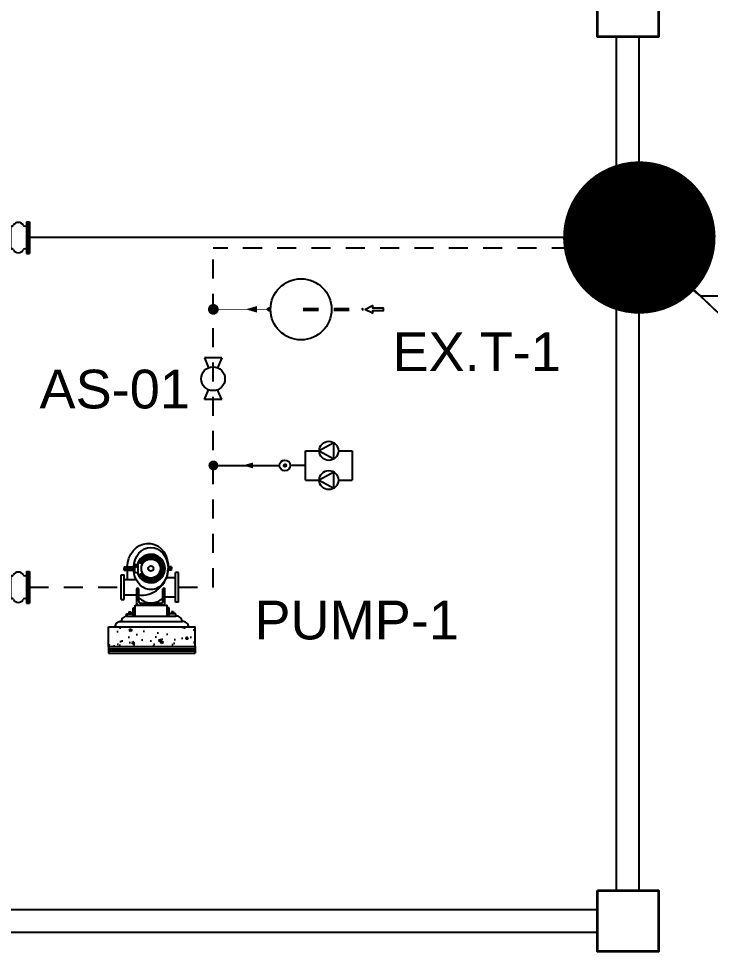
# Model space of a CAD drawing. Header units: millimetres. Extents: x 5 to 430, y 3 to 339.
# Drawn here: x 278.74 to 283.28, y 103.72 to 109.84 of the extents above; entities that cross this region are included whole.
import ezdxf
from ezdxf import colors
from ezdxf.entities.mleader import LeaderData, LeaderLine
from ezdxf.math import Vec2, Vec3

# ---------------------------------------------------------------- set-up
doc = ezdxf.new("R2010")
doc.units = ezdxf.units.MM
doc.header["$MEASUREMENT"] = 0
for name, pattern in [('DASHED2', [0.375, 0.25, -0.125]), ('HIDDEN', [0.375, 0.25, -0.125]), ('HIDDEN2', [0.1875, 0.125, -0.0625])]:
    doc.linetypes.add(name, pattern=pattern)
for name, color, linetype in [('12- EQUIPMENT PIPING', 7, 'Continuous'), ('16-AC-CH.WT PIPING (R)', 3, 'HIDDEN'), ('fcu line', 7, 'Continuous'), ('fcu return', 7, 'Continuous'), ('Legends', 7, 'Continuous'), ('LOGO', 1, 'Continuous'), ('M-EQBMNT', 21, 'Continuous'), ('pump', 42, 'Continuous')]:
    doc.layers.add(name, color=color, linetype=linetype)
doc.styles.get("Standard").update_dxf_attribs({"font": 'arial.ttf'})

# ---------------------------------------------------------------- blocks, each defined once
blk = doc.blocks.new('A$C5C4829BB')
at = {"layer": '12- EQUIPMENT PIPING'}
for p, q in [((-0.1038958754467103, 0), (-0.1038958754467103, -0.0103895875422495)), ((0.1038958754467103, 0), (-0.1038958754467103, 0)), ((0.1038958754467103, 0), (0.1038958754467103, -0.0103895875422495)), ((-0.1038958754467103, -0.0103895875422495), (-0.1038958754467103, -0.02077917508455585)), ((0.1038958754467103, -0.0103895875422495), (-0.1038958754467103, -0.0103895875422495)), ((0.1038958754467103, -0.0103895875422495), (-0.1038958754467103, -0.0103895875422495)), ((0.1038958754467103, -0.02077917508455585), (-0.1038958754467103, -0.02077917508455585)), ((0.1038958754467103, -0.0103895875422495), (0.1038958754467103, -0.02077917508455585)), ((-0.08075116482172007, -0.1284244311342491), (-0.08075116482172007, -0.1228285927192587)), ((-0.08075116482172007, -0.1228285927192587), (0.08075116406985217, -0.1228285927192587)), ((-0.08075116482172007, -0.1284244311342491), (0.08075116406985217, -0.1284244311342491)), ((0.08075116406985217, -0.1284244311342491), (0.08075116406985217, -0.1228285927192587)), ((-0.1038958754467103, -0.2308128673965939), (-0.1038958754467103, -0.2412024549388434)), ((0.1038958754467103, -0.2308128673965939), (-0.1038958754467103, -0.2308128673965939)), ((-0.1038958754467103, -0.2412024549388434), (-0.1038958754467103, -0.2515920424811497)), ((0.1038958754467103, -0.2412024549388434), (-0.1038958754467103, -0.2412024549388434)), ((0.1038958754467103, -0.2412024549388434), (-0.1038958754467103, -0.2412024549388434)), ((0.1038958754467103, -0.2308128673965939), (0.1038958754467103, -0.2412024549388434)), ((0.1038958754467103, -0.2412024549388434), (0.1038958754467103, -0.2515920424811497)), ((0.1038958754467103, -0.2515920424811497), (-0.1038958754467103, -0.2515920424811497))]:
    blk.add_line(p, q, dxfattribs=at)
for centre, radius, start, end in [((-0.06201869852560549, -0.07328759809053054), 0.03746493086500131, 120.0000093042509, 239.9999906957492), ((-0.08654280721657415, -0.03081059532064501), 0.01158328689740325, 300.0000093042509, 59.99999069574915), ((0.08654280646459256, -0.03081059532064501), 0.01158328689740325, 120.0000093042509, 239.9999906957492), ((0.0620186977736239, -0.07328759809053054), 0.03746493086500131, 300.0000093042509, 59.99999069574915), ((-0.08884288183907074, -0.1179704574288962), 0.0146706116067447, 340.6615617593065, 56.52592634367843), ((0.08884288108708915, -0.1179704574288962), 0.01467061160701764, 123.4740736563216, 199.3384382406935), ((-0.06201869852560549, -0.1783044448547457), 0.03746493086500131, 120.0000093042509, 239.9999906957492), ((-0.08899827044649555, -0.1334725630446769), 0.01488069832685072, 303.6566647416033, 19.83059887173343), ((0.08899826894247553, -0.1334725630446769), 0.01488069832685621, 160.1694011282666, 236.3433352584012), ((0.0620186977736239, -0.1783044448547457), 0.03746493086500131, 300.0000093042509, 59.99999069574915), ((-0.08654280721657415, -0.2207814476246313), 0.01158328689740325, 300.0000093042509, 59.99999069574915), ((0.08654280646459256, -0.2207814476246313), 0.01158328689740325, 120.0000093042509, 239.9999906957492)]:
    blk.add_arc(centre, radius, start, end, dxfattribs=at)
blk = doc.blocks.new('A$C7569006E')
at = {"layer": '12- EQUIPMENT PIPING', "linetype": 'HIDDEN'}
for points in [[(-1.449999999999989, -0.6499999999999773), (-1.399999999999977, -0.6499999999999773), (-1.399999999999977, 0.05000000000001137), (-1.449999999999989, 0.05000000000001137)], [(1.400000000000034, -0.6499999999999773), (1.450000000000045, -0.6499999999999773), (1.450000000000045, 0.05000000000001137), (1.400000000000034, 0.05000000000001137)]]:
    blk.add_lwpolyline(points, close=True, dxfattribs=at)
for points in [[(1.222252004919596, -0.6000000000000227), (1.400000000000034, -0.6000000000000227), (1.400000000000034, 0), (-1.399999999999977, 0), (-1.399999999999977, -0.6000000000000227), (-1.222252004919596, -0.6000000000000227)], [(-1.072252004919619, -0.6000000000000227), (1.072252004919619, -0.6000000000000227)]]:
    blk.add_lwpolyline(points, dxfattribs=at)
at = {"layer": '12- EQUIPMENT PIPING', "linetype": 'Continuous'}
for points in [[(-1.072252004919619, -0.6000000000000227), (-1.072252004919619, -0.9000000000000341), (-1.222252004919596, -0.9000000000000341), (-1.222252004919596, -0.6000000000000227)], [(1.072252004919619, -0.6000000000000227), (1.072252004919619, -0.9000000000000341), (1.222252004919596, -0.9000000000000341), (1.222252004919596, -0.6000000000000227)]]:
    blk.add_lwpolyline(points, dxfattribs=at)
for centre, start, end in [((-1.147252004919608, -0.6646153615139383), 40.74615343433058, 139.2538465656832), ((1.147252004919608, -0.6646153615139383), 40.7461534343168, 139.2538465656694)]:
    blk.add_arc(centre, 0.09899568143900164, start, end, dxfattribs=at)
for p in [(-1.147252004919608, -0.9000000000000341), (1.147252004919608, -0.9000000000000341)]:
    blk.add_blockref('A$C5C4829BB', p, dxfattribs=at)
blk = doc.blocks.new('A$C3DE42100')
at = {"layer": '12- EQUIPMENT PIPING', "linetype": 'Continuous'}
blk.add_blockref('A$C7569006E', (-4.650000000023226, -1.389610412457728), dxfattribs=at)
blk = doc.blocks.new('_Dot')
at = {"color": 0, "linetype": 'ByBlock', "lineweight": -2}
blk.add_line((-0.5, 0), (-1, 0), dxfattribs=at)
at = {"color": 0, "linetype": 'ByBlock', "const_width": 0.5}
blk.add_lwpolyline([(-0.25, 0, 1), (0.25, 0, 1)], format="xyb", close=True, dxfattribs=at)
blk = doc.blocks.new('A$C67063F75')
at = {"layer": 'M-EQBMNT'}
h = blk.add_hatch(dxfattribs=at)
h.set_pattern_fill('AR-CONC', scale=0.18, style=0)
h.set_pattern_definition([(130, (20.00642729189713, 97.58547485177404), (-1.291068328681356, -0.1129538429686713), [0.135, -1.485]), (185, (20.00642729189713, 97.58547485177404), (0.2497524005034, 1.353945840660021), [0.108, -1.188]), (79.5486, (19.89883826801088, 97.57606203970501), (-1.041316887085239, 1.240991175709716), [0.1147323419999995, -1.262055801599994]), (133.8158, (20.00642729189713, 97.94547485187648), (-1.921033887526159, -0.2979342257922326), [0.2025, -2.227499999999998]), (83.3644, (19.84634115092922, 97.92064689937979), (-1.682392869987666, 1.753412167620794), [0.1720985183999983, -1.893083399999975]), (188.8158, (20.00642729189713, 97.94547485187648), (-1.682391501240528, 1.753413481665583), [0.1619999999999988, -1.781999999999991]), (159, (19.82642729196232, 97.85547485179268), (-1.074432693813231, -0.7247140031976099), [0.135, -1.485]), (214, (19.82642729196232, 97.85547485179268), (-0.4379675974588472, 1.305270081084335), [0.108, -1.188]), (108.5486, (19.73689127259422, 97.79508196096869), (-1.512400731446681, 0.5805548940779142), [0.1147323419999986, -1.262055801599985]), (142.5, (20.00642729189713, 97.58547485177404), (-0.0218877395711232, 0.5992089368963607), [0, -1.173600000000001, 0, -1.206, 0, -1.1925]), (172.5, (20.00642729189713, 97.58547485177404), (-0.4735251673958675, 0.7099410813882486), [0, -0.6875999999999999, 0, -1.146599999999999, 0, -0.4544999999999998]), (212.5, (20.4078272919869, 97.58547485177404), (-0.9608803851103364, -0.0405987691218839), [0, -0.4499999999999977, 0, -1.403999999999991, 0, -1.862999999999984]), (222.5, (20.58782729192171, 97.58547485177404), (-1.049735104816295, 0.1801889681981716), [0, -0.585, 0, -0.9324, 0, -1.322999999999999])])
h.paths.add_polyline_path([(0.1328336439328268, -0.9415066034998744), (-4.051640149787999, -0.9415066034998744), (-4.051640149787999, 0), (0.1328336439328268, 0)])
at = {"layer": 'M-EQBMNT', "color": 7}
for p, q in [((-2.566161139053292, 3.161058719968423), (-2.410588335595093, 3.071238719974644)), ((-2.521625584806315, 3.224662083084695), (-2.384013360948301, 3.109191716881468)), ((-2.4975981839234, 3.253296824404968), (-2.359985960181802, 3.137826458201743)), ((-2.442694616620428, 3.308200391707941), (-2.327224250417201, 3.170588167966343)), ((-2.414059875300155, 3.332227792474442), (-2.298589509096927, 3.194615568732841)), ((-2.350456512183882, 3.376763346837833), (-2.260636512190103, 3.221190543263219)), ((-2.318084482685662, 3.395453346893191), (-2.228264482691884, 3.239880543318577)), ((-2.247713879682123, 3.428267697920091), (-2.186273381114006, 3.259461315465159)), ((-2.212588169495575, 3.441052410867996), (-2.151147670927457, 3.27224602852948)), ((-2.137588501791469, 3.461148511269129), (-2.106394343194551, 3.284237646497786)), ((-2.100776388077065, 3.467639480135403), (-2.069582229363732, 3.290728615364058)), ((-2.023426482686772, 3.47440672002267), (-2.023426482686772, 3.294766720035113)), ((-1.986046482692472, 3.47440672002267), (-1.986046482692472, 3.294766720035113)), ((-1.90869657730218, 3.467639480135403), (-1.939890735899098, 3.290728615364058)), ((-1.87188446347136, 3.461148511269129), (-1.903078622068278, 3.284237646497786)), ((-1.796884795767255, 3.441052410867996), (-1.858325294335372, 3.27224602852948)), ((-1.761759085580706, 3.428267697920091), (-1.823199584148824, 3.259461315465159)), ((-1.691388482693582, 3.395453346893191), (-1.781208482687361, 3.239880543318577)), ((-1.659016453078947, 3.376763346837833), (-1.748836453072726, 3.221190543263219)), ((-1.595413089962676, 3.332227792474442), (-1.710883456165902, 3.194615568732841)), ((-1.566778348642401, 3.308200391707941), (-1.682248714845627, 3.170588167966343)), ((-1.511874781339429, 3.253296824404968), (-1.649487005081027, 3.137826458201743)), ((-1.487847380572929, 3.224662083084695), (-1.625459604314528, 3.109191716881468)), ((-1.443311826209537, 3.161058719968423), (-1.598884629784151, 3.071238719974644)), ((-3.282650882727466, 2.899713690392673), (-2.883807783713564, 2.899713690392673)), ((-3.282650882727466, 2.899713690392673), (-3.282650882727466, 2.815338690415956)), ((-3.282650882727466, 2.730963690439239), (-3.282650882727466, 2.815338690415956)), ((-3.282650882727466, 2.815338690415956), (-2.877319049090147, 2.815338690415956)), ((-3.282650882727466, 2.730963690439239), (-2.864949359325692, 2.730963690439239)), ((-3.142025882727466, 2.730963690439239), (-3.142025882727466, 2.290338690392673)), ((-2.790575882769189, 2.954763690358959), (-2.790575882769189, 2.675913690356537)), ((-2.734325882745905, 3.011013690382242), (-2.632550882757641, 3.011013690382242)), ((-2.632550882757641, 3.082808378501795), (-2.632550882757641, 2.547869002330116)), ((-2.58485113910865, 3.128686690353788), (-2.429278335534036, 3.038866690360009)), ((-1.424621826154179, 3.128686690353788), (-1.580194629728794, 3.038866690360009)), ((-1.391807475127279, 3.058316087466664), (-1.560613857582211, 2.996875588898546)), ((-1.379022762179374, 3.023190377280116), (-1.547829144517891, 2.961749878711998)), ((-1.358926661778241, 2.948190709576009), (-1.535837526549585, 2.916996550979091)), ((-1.358926661778241, 2.682486671255901), (-1.535837526549585, 2.713680829852819)), ((-1.352435692911967, 2.91137859574519), (-1.529346557683311, 2.880184437148272)), ((-1.352435692911967, 2.719298784970305), (-1.529346557683311, 2.750492943683639)), ((-1.3456684530247, 2.834028690354898), (-1.525308453012257, 2.834028690354898)), ((-1.3456684530247, 2.796648690360598), (-1.525308453012257, 2.796648690360598)), ((-1.012269823579117, 2.899713690392673), (-1.176384655293077, 2.899713690392673)), ((-1.012269823579117, 2.730963690439239), (-1.176384655293077, 2.730963690439239)), ((-1.012269823579117, 2.815338690415956), (-1.173510353197343, 2.815338690415956)), ((-1.012269823579117, 2.899713690392673), (-1.012269823579117, 2.815338690415956)), ((-1.012269823579117, 2.899713690392673), (-1.012269823579117, 2.815338690415956)), ((-1.012269823579117, 2.730963690439239), (-1.012269823579117, 2.815338690415956)), ((-1.012269823579117, 2.730963690439239), (-1.012269823579117, 2.815338690415956)), ((-3.427926544449292, 1.320026190369389), (-3.427926544449292, 2.510651190415956)), ((-3.427926544449292, 2.510651190415956), (-3.297051544417627, 2.510651190415956)), ((-3.297051544417627, 1.320026190369389), (-3.297051544417627, 2.510651190415956)), ((-3.297051544417627, 2.290338690392673), (-2.716253421036526, 2.290338690392673)), ((-2.734325882745905, 2.619663690449669), (-2.632550882757641, 2.619663690449669)), ((-2.58485113910865, 2.501990690361708), (-2.429278335534036, 2.591810690355487)), ((-2.566161139053292, 2.469618660863488), (-2.410588335595093, 2.559438660857267)), ((-2.521625584806315, 2.406015297747217), (-2.384013360948301, 2.521485663950443)), ((-2.4975981839234, 2.377380556426942), (-2.359985960181802, 2.492850922630168)), ((-2.442694616620428, 2.32247698912397), (-2.327224250417201, 2.460089212865568)), ((-2.414059875300155, 2.298449588241055), (-2.298589509096927, 2.436061812099069)), ((-2.350456512183882, 2.253914033994078), (-2.260636512190103, 2.409486837452277)), ((-2.318084482685662, 2.23522403393872), (-2.228264482691884, 2.390796837513335)), ((-2.247713879682123, 2.20240968291182), (-2.186273381114006, 2.371216065250337)), ((-2.212588169495575, 2.189624969963915), (-2.151147670927457, 2.358431352302432)), ((-2.137588501791469, 2.169528869562782), (-2.106394343194551, 2.346439734334126)), ((-2.100776388077065, 2.163037900696508), (-2.069582229363732, 2.339948765467852)), ((-2.023426482686772, 2.156270660809241), (-2.023426482686772, 2.335910660796798)), ((-1.986046482692472, 2.156270660809241), (-1.986046482692472, 2.335910660796798)), ((-1.90869657730218, 2.163037900696508), (-1.939890735899098, 2.339948765467852)), ((-1.87188446347136, 2.169528869562782), (-1.903078622068278, 2.346439734334126)), ((-1.796884795767255, 2.189624969963915), (-1.858325294335372, 2.358431352302432)), ((-1.761759085580706, 2.20240968291182), (-1.823199584148824, 2.371216065250337)), ((-1.691388482693582, 2.23522403393872), (-1.781208482687361, 2.390796837513335)), ((-1.659016453078947, 2.253914033994078), (-1.748836453072726, 2.409486837452277)), ((-1.595413089962676, 2.298449588241055), (-1.710883456165902, 2.436061812099069)), ((-1.566778348642401, 2.32247698912397), (-1.682248714845627, 2.460089212865568)), ((-1.511874781339429, 2.377380556426942), (-1.649487005081027, 2.492850922630168)), ((-1.487847380572929, 2.406015297747217), (-1.625459604314528, 2.521485663950443)), ((-1.443311826209537, 2.469618660863488), (-1.598884629784151, 2.559438660857267)), ((-1.424621826154179, 2.501990690361708), (-1.580194629728794, 2.591810690355487)), ((-1.391807475127279, 2.572361293365247), (-1.560613857582211, 2.633801791933365)), ((-1.379022762179374, 2.607487003551796), (-1.547829144517891, 2.668927502119913)), ((-1.250700908713042, 2.384088690392673), (-0.8250515443505719, 2.384088690392673)), ((-0.6761765443952755, 2.629713690374046), (-0.8250515443505719, 2.629713690374046)), ((-0.8250515443505719, 1.200963690411299), (-0.8250515443505719, 2.629713690374046)), ((-0.6761765443952755, 1.200963690411299), (-0.6761765443952755, 2.629713690374046)), ((-2.679198317695409, 1.108357013086788), (-2.679198317695409, 1.841826369869522)), ((-2.589486317709088, 1.246963013079948), (-2.589486317709088, 1.841826369869522)), ((-1.419986647553741, 1.246963013079948), (-1.419986647553741, 1.841826369869522)), ((-1.330274647567421, 1.108357013086788), (-1.330274647567421, 1.841826369869522)), ((-3.297051544417627, 1.540338690392673), (-2.638597853132523, 1.540338690392673)), ((-1.209016155567951, 1.446588690392673), (-0.8250515443505719, 1.446588690392673)), ((-3.427926544449292, 1.320026190369389), (-3.297051544417627, 1.320026190369389)), ((-2.863501758663915, 0.5230592242442073), (-2.863501758663915, 0.918905301950872)), ((-2.863501758663915, 0.918905301950872), (-2.758889913908205, 0.918905301950872)), ((-2.758889913908205, 0.5230592242442073), (-2.758889913908205, 1.046118448488414)), ((-2.758889913908205, 1.046118448488414), (-1.227120338822714, 1.046118448488414)), ((-2.624928317731246, 1.046118448488414), (-2.679198317695409, 1.108357013086788)), ((-2.624928317731246, 1.046118448488414), (-2.4937497532228, 1.046118448488414)), ((-2.495736317709088, 1.153213013079948), (-1.513736647553741, 1.153213013079948)), ((-2.4937497532228, 1.046118448488414), (-2.439479753258638, 1.108357013086788)), ((-2.439479753258638, 1.108357013086788), (-1.546124278218485, 1.108357012970373)), ((-1.491854278254322, 1.046118448488414), (-1.546124278218485, 1.108357012970373)), ((-1.384544647531583, 1.046118448488414), (-1.515723212040029, 1.046118448488414)), ((-1.384544647531583, 1.046118448488414), (-1.330274647567421, 1.108357013086788)), ((-1.227120338822714, 0.5230592242442073), (-1.227120338822714, 1.046118448488414)), ((-1.122508494067005, 0.918905301950872), (-1.227120338822714, 0.918905301950872)), ((-1.122508494067005, 0.5230592242442073), (-1.122508494067005, 0.918905301950872)), ((-0.6761765443952755, 1.200963690411299), (-0.8250515443505719, 1.200963690411299)), ((-3.177337293396703, 0.5230592242442073), (-3.177337293396703, 0.6276710689999164)), ((-3.177337293396703, 0.6276710689999164), (-2.863501758663915, 0.6276710689999164)), ((-3.177337293396703, 0.5230592242442073), (-0.8086729595670475, 0.5230592242442073)), ((-3.072725448640994, 0.7322829139884562), (-3.072725448640994, 0.6276710689999164)), ((-3.072725448640994, 0.7322829139884562), (-2.968113603652454, 0.7322829139884562)), ((-2.968113603652454, 0.7322829139884562), (-2.968113603652454, 0.6276710689999164)), ((-0.8086729595670475, 0.6276710689999164), (-1.122508494067005, 0.6276710689999164)), ((-0.9132848045555874, 0.7322829139884562), (-1.017896649311296, 0.7322829139884562)), ((-1.017896649311296, 0.7322829139884562), (-1.017896649311296, 0.6276710689999164)), ((-0.9132848045555874, 0.7322829139884562), (-0.9132848045555874, 0.6276710689999164)), ((-0.8086729595670475, 0.5230592242442073), (-0.8086729595670475, 0.6276710689999164)), ((-4.051640149787999, 0), (0.1328336439328268, 0)), ((-4.051640149787999, -0.9415066034998744), (-4.051640149787999, 0)), ((-3.491172827896663, 0.2615296123549342), (-0.4948374250670895, 0.2615296123549342)), ((0.1328336439328268, -0.9415066034998744), (0.1328336439328268, 0)), ((-4.051640149787999, -0.9415066034998744), (0.1328336439328268, -0.9415066034998744)), ((-4.051640149787999, -0.9415066034998744), (-4.051640149787999, -1.255342137999832)), ((-4.051640149787999, -1.046118448488414), (0.1328336439328268, -1.046118448488414)), ((-4.051640149787999, -1.150730293244123), (0.1328336439328268, -1.150730293244123)), ((-4.051640149787999, -1.255342137999832), (0.1328336439328268, -1.255342137999832)), ((0.1328336439328268, -0.9415066034998744), (0.1328336439328268, -1.255342137999832))]:
    blk.add_line(p, q, dxfattribs=at)
at = {"layer": 'M-EQBMNT', "color": 7, "extrusion": (0, 0, -1), "flags": 128}
blk.add_lwpolyline([(3.143103796057403, 2.899713690392673), (3.119064108119346, 3.112453581765294), (3.061289144097826, 3.317182900384068), (2.971804683213122, 3.506723166792653), (2.853748343186452, 3.674428479978814), (2.711259565199725, 3.814418543013744), (2.549334471579641, 3.921784846927038), (2.373650685651227, 3.992762777954339), (2.190368255134671, 4.024863617843948), (2.005913661210797, 4.016961806220933), (1.826754485024139, 3.96933440642897), (1.659172633080743, 3.883651390788145), (1.509044072707183, 3.762917085899971), (1.381632802309468, 3.611364831333048), (1.281406277325004, 3.434308544383384), (1.211878767469897, 3.237956397468224), (1.17548813461326, 3.029193138703703), (1.173510353197343, 2.815338690415956)], dxfattribs=at)
blk.add_lwpolyline([(2.004736482631415, 3.830810660845601), (1.847425903310067, 3.812459759414196), (1.695800938177853, 3.758070304640568), (1.555341708473861, 3.669608072959817), (1.431124776951037, 3.550270320149138), (1.327639666851609, 3.404370223288424), (1.248626599903218, 3.237180992146022), (1.196941314148716, 3.054745281231589), (1.174451850471086, 2.863656792207621), (1.181971036596223, 2.670821961131878), (1.219227109802886, 2.483210341189987), (1.284873538184911, 2.307602705201135), (1.376537689124234, 2.150345970527268), (1.4909065811662, 2.017123805475421), (1.623846624512225, 1.912751205964013), (1.770553019829094, 1.84100046986714), (1.925723415683023, 1.804464855697005), (2.083749549579806, 1.804464855697005), (2.238919945433735, 1.84100046986714), (2.385626340750604, 1.912751205964013), (2.518566384213045, 2.017123805475421), (2.632935276138596, 2.150345970527268), (2.724599427077919, 2.307602705201135), (2.790245855576358, 2.483210341189987), (2.827501928666607, 2.670821961131878), (2.835021114791743, 2.863656792207621), (2.812531651114113, 3.054745281231589), (2.760846365359611, 3.237180992146022), (2.68183329841122, 3.404370223288424), (2.578348188428208, 3.550270320149138), (2.454131256788969, 3.669608072959817), (2.313672027084976, 3.758070304640568), (2.162047061952762, 3.812459759414196)], close=True, dxfattribs=at)
at = {"layer": 'M-EQBMNT', "color": 7}
for centre, radius in [((-2.004736482631415, 2.815338690415956), 0.4573969704220054), ((-2.714347853208892, 2.932366719935089), 0.0549374999999782), ((-2.714347853208892, 2.932366719935089), 0.0361874999999782), ((-2.004736482631415, 2.815338690415956), 0.124940529577998)]:
    blk.add_circle(centre, radius, dxfattribs=at)
for centre, radius, start, end in [((-2.004736482631415, 2.815338690415956), 0.6824155295779839, 203.075607832143, 156.924392167857), ((-2.575506139080971, 3.144872705219313), 0.0186899999999878, 59.99999987005439, 239.9999998700544), ((-2.509611884364858, 3.23897945380304), 0.0186899999999878, 50.00000003223496, 230.0000000322349), ((-2.428377246018499, 3.320214092149399), 0.0186899999999878, 39.99999996776504, 219.999999967765), ((-2.334270497434772, 3.386108346865512), 0.0186899999999878, 30.00000012994562, 210.0000001299456), ((-2.312906879815272, 3.182601868291385), 0.0186899999999878, 219.999999967765, 39.99999996776504), ((-2.244450497440993, 3.230535543290898), 0.0186899999999878, 210.0000001299456, 30.00000012994562), ((-2.230151024530641, 3.434660054394043), 0.0186899999999878, 20.00000007641403, 200.000000076414), ((-2.168710526078939, 3.265853671939112), 0.0186899999999878, 200.000000076414, 20.00000007641403), ((-2.119182444992475, 3.464393995702266), 0.0186899999999878, 10.00000035747422, 190.0000003574742), ((-2.087988286279141, 3.287483130930922), 0.0186899999999878, 190.0000003574742, 10.00000035747422), ((-2.004736482631415, 3.47440672002267), 0.0186899999999878, 0, 180), ((-2.004736482631415, 3.294766720035113), 0.0186899999999878, 180, 0), ((-1.921484678983688, 3.287483130930922), 0.0186899999999878, 169.9999996425258, 349.9999996425258), ((-1.89029052038677, 3.464393995702266), 0.0186899999999878, 349.9999996425258, 169.9999996425258), ((-1.840762439300306, 3.265853671939112), 0.0186899999999878, 159.9999999235859, 339.999999923586), ((-1.779321940732188, 3.434660054394043), 0.0186899999999878, 339.999999923586, 159.9999999235859), ((-1.765022467821836, 3.230535543290898), 0.0186899999999878, 149.9999998700544, 329.9999998700544), ((-1.696566085447557, 3.182601868291385), 0.0186899999999878, 140.0000000322349, 320.0000000322349), ((-1.675202467828057, 3.386108346865512), 0.0186899999999878, 329.9999998700544, 149.9999998700544), ((-1.581095719244331, 3.320214092149399), 0.0186899999999878, 320.0000000322349, 140.0000000322349), ((-1.499861080897971, 3.23897945380304), 0.0186899999999878, 309.9999999677651, 129.999999967765), ((-1.433966826181858, 3.144872705219313), 0.0186899999999878, 300.0000001299456, 120.0000001299456), ((-2.734325882745905, 2.954763690358959), 0.05625, 90, 180), ((-2.468974512419663, 2.824683910119347), 1.29549786608159, 262.476493662183, 359.5866872613219), ((-2.419933335506357, 3.055052705225534), 0.0186899999999878, 239.9999998700544, 59.99999987005439), ((-2.371999660623259, 3.123509087599813), 0.0186899999999878, 230.0000000322349, 50.00000003223496), ((-1.637473304755985, 3.123509087599813), 0.0186899999999878, 129.999999967765, 309.9999999677651), ((-1.589539629756473, 3.055052705225534), 0.0186899999999878, 120.0000001299456, 300.0000001299456), ((-1.554221501108258, 2.979312733747065), 0.0186899999999878, 110.000000076414, 290.000000076414), ((-1.532592042116448, 2.898590494063682), 0.0186899999999878, 100.0000003574742, 280.0000003574742), ((-1.532592042116448, 2.732086886768229), 0.0186899999999878, 79.99999964252578, 259.9999996425258), ((-1.525308453012257, 2.815338690415956), 0.0186899999999878, 90, 270), ((-1.385415118653327, 3.040753232315181), 0.0186899999999878, 290.000000076414, 110.000000076414), ((-1.355681177345104, 2.9297846526606), 0.0186899999999878, 280.0000003574742, 100.0000003574742), ((-1.355681177345104, 2.700892728054895), 0.0186899999999878, 259.9999996425258, 79.99999964252578), ((-1.3456684530247, 2.815338690415956), 0.0186899999999878, 270, 90), ((-2.734325882745905, 2.675913690356537), 0.05625, 180, 270), ((-2.575506139080971, 2.485804675612598), 0.0186899999999878, 120.0000001299456, 300.0000001299456), ((-2.509611884364858, 2.391697927028872), 0.0186899999999878, 129.999999967765, 309.9999999677651), ((-2.428377246018499, 2.310463288682512), 0.0186899999999878, 140.0000000322349, 320.0000000322349), ((-2.419933335506357, 2.575624675606377), 0.0186899999999878, 300.0000001299456, 120.0000001299456), ((-2.371999660623259, 2.507168293232098), 0.0186899999999878, 309.9999999677651, 129.999999967765), ((-2.334270497434772, 2.244569033966399), 0.0186899999999878, 149.9999998700544, 329.9999998700544), ((-2.312906879815272, 2.448075512424111), 0.0186899999999878, 320.0000000322349, 140.0000000322349), ((-2.244450497440993, 2.400141837541013), 0.0186899999999878, 329.9999998700544, 149.9999998700544), ((-2.168710526078939, 2.364823708776384), 0.0186899999999878, 339.999999923586, 159.9999999235859), ((-2.087988286279141, 2.343194249900989), 0.0186899999999878, 349.9999996425258, 169.9999996425258), ((-2.004736482631415, 2.335910660796798), 0.0186899999999878, 0, 180), ((-1.921484678983688, 2.343194249900989), 0.0186899999999878, 10.00000035747422, 190.0000003574742), ((-1.840762439300306, 2.364823708776384), 0.0186899999999878, 20.00000007641403, 200.000000076414), ((-1.765022467821836, 2.400141837541013), 0.0186899999999878, 30.00000012994562, 210.0000001299456), ((-1.696566085447557, 2.448075512424111), 0.0186899999999878, 39.99999996776504, 219.999999967765), ((-1.675202467828057, 2.244569033966399), 0.0186899999999878, 210.0000001299456, 30.00000012994562), ((-1.637473304755985, 2.507168293232098), 0.0186899999999878, 50.00000003223496, 230.0000000322349), ((-1.589539629756473, 2.575624675606377), 0.0186899999999878, 59.99999987005439, 239.9999998700544), ((-1.581095719244331, 2.310463288682512), 0.0186899999999878, 219.999999967765, 39.99999996776504), ((-1.554221501108258, 2.651364646968431), 0.0186899999999878, 69.99999992358597, 249.999999923586), ((-1.499861080897971, 2.391697927028872), 0.0186899999999878, 230.0000000322349, 50.00000003223496), ((-1.433966826181858, 2.485804675612598), 0.0186899999999878, 239.9999998700544, 59.99999987005439), ((-1.385415118653327, 2.589924148516729), 0.0186899999999878, 249.999999923586, 69.99999992358597), ((-2.656770317698828, 1.841826369869522), 0.0224279999999853, 0, 180), ((-2.611914317705668, 1.841826369869522), 0.0224279999999853, 0, 180), ((-2.230151024530641, 2.196017326437868), 0.0186899999999878, 159.9999999235859, 339.999999923586), ((-2.119182444992475, 2.166283385129645), 0.0186899999999878, 169.9999996425258, 349.9999996425258), ((-2.004736482631415, 2.156270660809241), 0.0186899999999878, 180, 0), ((-1.89029052038677, 2.166283385129645), 0.0186899999999878, 190.0000003574742, 10.00000035747422), ((-1.779321940732188, 2.196017326437868), 0.0186899999999878, 200.000000076414, 20.00000007641403), ((-1.397558647557161, 1.841826369869522), 0.0224279999999853, 0, 180), ((-1.352702647564001, 1.841826369869522), 0.0224279999999853, 0, 180), ((-1.988305398263037, 1.967856876086443), 0.8090068203566221, 211.9006644816646, 302.2246516237806), ((-0.2756144530139863, -0.760719001875259), 2.41255322459752, 114.8027935470139, 122.0794959864189), ((-1.209016155567951, 1.259088690392673), 0.1875, 90, 114.8027935470139), ((-2.495736317709088, 1.246963013079948), 0.09375, 180, 270), ((-1.513736647553741, 1.246963013079948), 0.09375, 270, 0), ((-3.143735419842414, 0.2443153457716107), 0.2807618843598943, 83.12630530204639, 176.4848368866916), ((-0.7750710860127584, 0.2443153457716107), 0.2807618843598943, 3.515163113308355, 96.8736946979536), ((-3.457570954342372, -0.0172142663504928), 0.2807618843598943, 83.12630530204639, 176.4848368866916), ((-0.4612355515128002, -0.0172142663504928), 0.2807618843598943, 3.515163113308355, 96.8736946979536)]:
    blk.add_arc(centre, radius, start, end, dxfattribs=at)

msp = doc.modelspace()

# ---------------------------------------------------------------- hatches: boundary and pattern name
at = {"layer": '12- EQUIPMENT PIPING'}
h = msp.add_hatch(dxfattribs=at)
h.set_pattern_fill('ANSI31', scale=0.00113735155694485, angle=2.31633436341625e-10, style=0)
h.set_pattern_definition([(134.9999999997684, (266.1285825272157, 98.11757073608845), (0.0001005286248139997, 0.0001005286248131991), [])])
h.paths.add_polyline_path([(280.4807037879991, 106.9083524078359, -1), (280.4970266162878, 106.9083524078359, -1)])
at = {"layer": 'LOGO', "linetype": 'Continuous'}
h = msp.add_hatch(color=7, dxfattribs=at)
edge = h.paths.add_edge_path()
edge.add_line((280.0194089340195, 107.968488044815), (280.0194089340195, 107.897016567295))
edge.add_ellipse((280.0194089340195, 107.9327523060783), major_axis=(0.02526898320027716, -0.02526898320034385), ratio=0.9999999999969107, start_angle=134.9999999999115, end_angle=314.9999999999115, ccw=False)
edge = h.paths.add_edge_path()
edge.add_line((280.0194089340195, 107.9327523060783), (280.0194089340195, 107.968488044815))
edge.add_ellipse((280.0194089340195, 107.9327523060783), major_axis=(0.02526898320020955, -0.02526898320027629), ratio=0.9999999999969957, start_angle=45.00000000008612, end_angle=134.9999999999139, ccw=False)
edge.add_line((280.0551446729426, 107.9327523060783), (280.0194089342059, 107.9327523060783))
edge = h.paths.add_edge_path()
edge.add_line((280.0194089340195, 107.8970165672951), (280.0194089340195, 107.9327523059851))
edge.add_line((280.0194089340195, 107.9327523060783), (280.0551446727562, 107.9327523060783))
edge.add_ellipse((280.0194089340195, 107.9327523060783), major_axis=(0.02526898320032177, 0.02526898320025505), ratio=0.999999999999538, start_angle=224.9999999999128, end_angle=314.99999999998676, ccw=False)
h = msp.add_hatch(color=7, dxfattribs=at)
edge = h.paths.add_edge_path()
edge.add_line((280.0197064666916, 106.9409312756554), (280.0197064666916, 106.8759776254128))
edge.add_ellipse((280.0197064666916, 106.9084544505553), major_axis=(0.02296458326771238, -0.02296458326777299), ratio=0.9999999999969107, start_angle=134.9999999999115, end_angle=314.9999999999115, ccw=False)
edge = h.paths.add_edge_path()
edge.add_line((280.0197064666916, 106.9084544505553), (280.0197064666916, 106.9409312756554))
edge.add_ellipse((280.0197064666916, 106.9084544505553), major_axis=(0.02296458326765095, -0.0229645832677116), ratio=0.9999999999969957, start_angle=45.00000000008612, end_angle=134.9999999999139, ccw=False)
edge.add_line((280.0521832919611, 106.9084544505553), (280.0197064668611, 106.9084544505553))
edge = h.paths.add_edge_path()
edge.add_line((280.0197064666916, 106.8759776254128), (280.0197064666916, 106.9084544504705))
edge.add_line((280.0197064666916, 106.9084544505553), (280.0521832917916, 106.9084544505553))
edge.add_ellipse((280.0197064666916, 106.9084544505553), major_axis=(0.02296458326775293, 0.0229645832676923), ratio=0.999999999999538, start_angle=224.9999999999128, end_angle=314.99999999998676, ccw=False)
at = {"layer": 'pump'}
msp.add_hatch(color=7, dxfattribs=at).paths.add_polyline_path([(280.9976007331081, 107.9378494206968, 0.995209880269278), (280.9976007331081, 107.9328435005439, 0.995209880269278)])

# ---------------------------------------------------------------- linework, layer by layer
at = {"color": 8, "lineweight": 25}
for p, q in [((282.6638698895615, 104.1200037837955), (282.663867519753, 109.7200038155318)), ((282.8138698895702, 104.1200038472709), (282.8138675197472, 109.7200038155318)), ((278.5638698895557, 103.9950038155332), (282.5388698895615, 103.9950038155332)), ((278.5638698895557, 103.8450038155318), (282.5388698895615, 103.8450038155318))]:
    msp.add_line(p, q, dxfattribs=at)
at = {"color": 8, "lineweight": 35}
for points in [[(282.5388698895615, 110.1200038155332), (282.9388698895702, 110.1200038155332), (282.9388698895702, 109.7200038155318), (282.5388698895615, 109.7200038155318)], [(282.5388698895615, 104.1200038155332), (282.9388698895702, 104.1200038155332), (282.9388698895702, 103.7200038155318), (282.5388698895615, 103.7200038155318)]]:
    msp.add_lwpolyline(points, close=True, dxfattribs=at)
at = {"layer": '12- EQUIPMENT PIPING', "color": 7}
for p, q in [((280.8102097509642, 107.0573280519975), (280.7142580797336, 107.0042703116017)), ((280.8101683296344, 106.9511865920449), (280.8102097509642, 107.0573280519975)), ((280.6243948915554, 106.8123194861123), (280.6243948915554, 107.0043853296442)), ((280.6243948915554, 107.0043853296442), (280.7142580797336, 107.0042703116017)), ((280.7142580797336, 107.0042703116017), (280.8101683296344, 106.9511865920449)), ((280.8395487273611, 107.0042703116017), (280.9294119156663, 107.0042703116017)), ((280.9294119156663, 107.0042703116017), (280.9294119156663, 106.8122044681545)), ((280.8102097509642, 106.8652622085079), (280.7142580797336, 106.8122044681545)), ((280.8101683296344, 106.7591207485554), (280.8102097509642, 106.8652622085079)), ((280.6243948915554, 106.8123194861123), (280.7142580797336, 106.8122044681545)), ((280.7142580797336, 106.8122044681545), (280.8101683296344, 106.7591207485554)), ((280.8395487273611, 106.8122044681545), (280.9294119156663, 106.8122044681545))]:
    msp.add_line(p, q, dxfattribs=at)
for centre, radius in [((280.7769034035473, 107.0042703116017), 0.06264532375652233), ((280.4888652021858, 106.9083524078359), 0.0353138992307479), ((280.4888652021858, 106.9083524078359), 0.00816141414765026), ((280.7769034035473, 106.8122044681545), 0.06264532375652233)]:
    msp.add_circle(centre, radius, dxfattribs=at)
at = {"layer": '16-AC-CH.WT PIPING (R)', "color": 7, "linetype": 'ByBlock', "ltscale": 0.5}
for p, q in [((280.0177530741024, 106.9085373285935), (280.453551305678, 106.9083662692355)), ((280.6243948915554, 106.9083524078359), (280.5241791014053, 106.9083524078359))]:
    msp.add_line(p, q, dxfattribs=at)
at = {"layer": '16-AC-CH.WT PIPING (R)', "color": 7, "linetype": 'ByBlock', "ltscale": 0.5, "const_width": 0.004004736099962177, "elevation": -2.246493959319497e-10}
msp.add_lwpolyline([(280.3756981530704, 107.9328435005812), (280.0172595266496, 107.9328435005812)], dxfattribs=at)
at = {"layer": '16-AC-CH.WT PIPING (R)', "color": 7, "linetype": 'DASHED2', "ltscale": 0.5}
for points in [[(280.3058493022629, 107.9116110451841), (280.3058493022629, 107.9543282303057), (280.2307939436396, 107.9329696377216)], [(280.2801691534465, 106.8891227361772), (280.2801691534465, 106.9279443360379), (280.2119584535149, 106.9085335360863)]]:
    msp.add_solid(points, dxfattribs=at)
at = {"layer": 'fcu line', "linetype": 'Continuous', "lineweight": 25}
msp.add_line((282.8138680766244, 108.4040774994105), (278.8138528024249, 108.4040758066736), dxfattribs=at)
at = {"layer": 'fcu line'}
msp.add_line((282.8138680766244, 108.3340774994108), (283.2140106787637, 108.0215935300101), dxfattribs=at)
for centre in [(282.8138680766244, 108.4040774994105), (282.8138680766244, 108.3340774994108)]:
    msp.add_circle(centre, 0.03, dxfattribs=at)
msp.add_ellipse((282.8138684151747, 108.3690774994107), major_axis=(0, 0.08263173129893175), ratio=0.6018041420520898, dxfattribs=at)
at = {"layer": 'fcu return', "linetype": 'HIDDEN2', "lineweight": 25}
msp.add_line((282.8138681062449, 108.3340766530423), (280.0177528387582, 108.334076061412), dxfattribs=at)
at = {"layer": 'fcu return', "linetype": 'HIDDEN2'}
for p, q in [((280.0177533094466, 106.1095717968315), (280.0177528387582, 108.3340760614119)), ((278.8138528024249, 106.1095717968315), (279.4158029595879, 106.1095717968315)), ((279.790654376904, 106.1095717968315), (280.017753116751, 106.1095717968315))]:
    msp.add_line(p, q, dxfattribs=at)
at = {"layer": 'LOGO', "color": 7, "linetype": 'HIDDEN', "ltscale": 0.1}
msp.add_line((280.3893018362725, 107.9428205495356), (280.3944975291671, 107.9428205495356), dxfattribs=at)
at = {"layer": 'LOGO', "color": 7}
msp.add_line((280.3893018362725, 107.9228664515337), (280.3944975291671, 107.9228664515337), dxfattribs=at)
at = {"layer": 'LOGO', "color": 7, "linetype": 'HIDDEN', "ltscale": 0.3}
for p, q in [((280.609455116565, 107.9378494207342), (280.9975766965138, 107.9378494207342)), ((280.609455116565, 107.9278375804283), (280.9975766965138, 107.9278375804283))]:
    msp.add_line(p, q, dxfattribs=at)
at = {"layer": 'LOGO', "color": 7, "ltscale": 0.3}
for p, q in [((280.0744638748561, 107.6136426758434), (279.961042080653, 107.6136426758434)), ((279.961042080653, 107.6136426758434), (279.987693678309, 107.5496146914447)), ((280.0744638748561, 107.6136426758434), (280.0478122772588, 107.5496146914447)), ((279.961042080653, 107.3411573650598), (279.987693678309, 107.4051853494585)), ((280.0744638748561, 107.3411573650598), (280.0478122772588, 107.4051853494585)), ((280.0744638748561, 107.3411573650598), (279.961042080653, 107.3411573650598))]:
    msp.add_line(p, q, dxfattribs=at)
at = {"layer": 'LOGO', "color": 7, "linetype": 'Continuous'}
msp.add_lwpolyline([(280.3756981530704, 107.9292010804201), (280.3756981530704, 107.936485920789), (280.3807599929121, 107.936485920789), (280.3807599929121, 107.9292010804201)], close=True, dxfattribs=at)
at = {"layer": 'LOGO', "color": 7, "linetype": 'HIDDEN', "ltscale": 0.1}
msp.add_lwpolyline([(280.3807599929121, 107.9228664515337), (280.3807599929121, 107.9428205495356), (280.3893018362725, 107.9428205495356), (280.3893018362725, 107.9228664515337)], close=True, dxfattribs=at)
at = {"layer": 'LOGO', "color": 7, "ltscale": 0.3}
msp.add_lwpolyline([(281.0135817552272, 107.932585565416), (281.0638099579999, 107.9576996668024), (281.0638099579999, 107.9426312060451), (281.1346153184965, 107.9426312060451), (281.1346153184965, 107.9225399248801), (281.0638099579999, 107.9225399248801), (281.0638099579999, 107.9074714640763)], close=True, dxfattribs=at)
for centre, radius in [((280.5950924796025, 107.9328435005812), 0.2002368049981088), ((280.0177529776371, 107.4774000204516), 0.07822097029496045)]:
    msp.add_circle(centre, radius, dxfattribs=at)
at = {"layer": 'LOGO', "color": 7}
for centre, start, end in [((280.9976127514174, 107.9353464606437), 89.72488798110521, 269.7248879811052), ((280.9975887148456, 107.9353464606437), 270.2751120188883, 90.2751120188883), ((280.9975887148456, 107.9303405404908), 269.7248879811052, 89.72488798110521)]:
    msp.add_arc(centre, 0.002502988916171013, start, end, dxfattribs=at)

# ---------------------------------------------------------------- block references
at = {"layer": '12- EQUIPMENT PIPING', "linetype": 'Continuous', "rotation": 90}
msp.add_blockref('A$C3DE42100', (276.272650347486, 111.9068238017772), dxfattribs=at)
at = {"layer": 'M-EQBMNT', "color": 7, "xscale": 0.1362229189819723, "yscale": 0.1362229189819723, "zscale": 0.1362229189819723}
msp.add_blockref('A$C67063F75', (279.8827651195286, 105.8486587695871), dxfattribs=at)

# ---------------------------------------------------------------- texts
at = {"layer": 'Legends', "linetype": 'Continuous', "lineweight": 25, "char_height": 0.2541879050534421, "attachment_point": 1}
for s, insert in [('EX.T-1', (281.19442480246, 107.7814337079992)), ('AS-01', (278.8792765308061, 107.5367798372009)), ('PUMP-1', (280.2889645185804, 106.0212336620813))]:
    msp.add_mtext_dynamic_manual_height_columns(s, width=0.4481082471222635, gutter_width=1.010966451940476, heights=[0], dxfattribs=dict(at, insert=insert))

# ---------------------------------------------------------------- leaders
at = {"layer": 'fcu line'}
ml = msp.add_multileader_mtext('Standard', dxfattribs=at)
ml.set_content(' ', color=256)
ml.set_leader_properties()
ml.set_arrow_properties(name='DOT')
ml.build(insert=Vec2(0, 0))
ml.multileader.update_dxf_attribs({"dogleg_length": 0.36, "arrow_head_size": 1})
ctx = ml.context
ctx.base_point, ctx.char_height, ctx.arrow_head_size, ctx.landing_gap_size, ctx.plane_origin = Vec3(288.3169744547257, 108.0215935300101), 0.18, 1, 0.09, Vec3(282.8138680766244, 108.4040774994105)
notes = []
notes.append((ctx, [(0, (1, 1, 0), (283.2140106787637, 108.0215935300101), (1, 0), 5.102963775962039, [(0, [(282.8138680766244, 108.4040774994105)], 0, [])])]))
ctx.mtext.insert, ctx.mtext.flow_direction = Vec3(288.4069744547257, 108.1115935300101), 5
for ctx, leaders in notes:
    for number, flags, end, landing, length, lines in leaders:
        leader = LeaderData()
        leader.index, (leader.has_last_leader_line, leader.has_dogleg_vector, leader.attachment_direction) = number, flags
        leader.last_leader_point, leader.dogleg_vector, leader.dogleg_length = Vec3(end), Vec3(landing), length
        for number, points, colour, breaks in lines:
            line = LeaderLine()
            line.index, line.vertices, line.color, line.breaks = number, Vec3.list(points), colors.encode_raw_color(colour), breaks
            leader.lines.append(line)
        ctx.leaders.append(leader)

doc.saveas('drawing.dxf')
